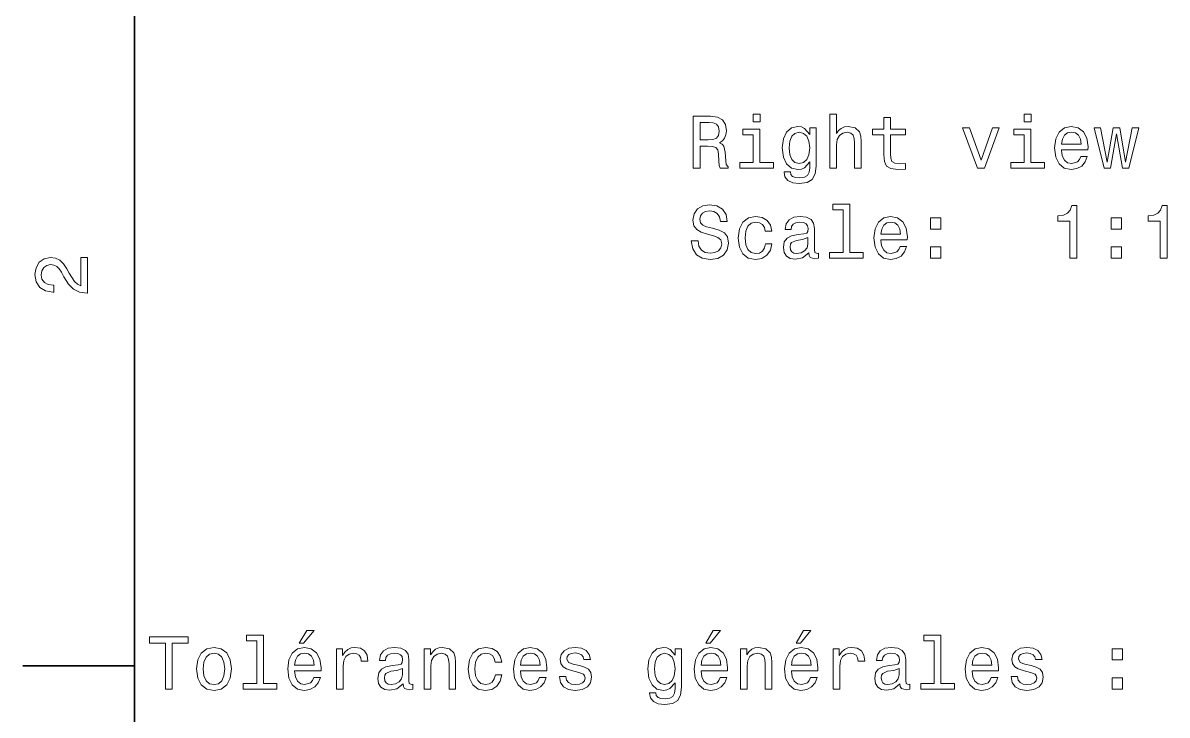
# Model space of a CAD drawing. Extents: x 0 to 297, y 0 to 210.
# Drawn here: x 2.5 to 79.4, y 49.2 to 95.7 of the extents above; entities that cross this region are included whole.
import ezdxf

# ---------------------------------------------------------------- set-up
doc = ezdxf.new("R2010")
doc.units = 0

msp = doc.modelspace()

# ---------------------------------------------------------------- linework, layer by layer
at = {"color": 7, "lineweight": 35}
msp.add_line((10, 200), (10, 10), dxfattribs=at)
at = {"color": 7, "lineweight": 35, "ltscale": 0.1875}
msp.add_line((10, 52.5), (2.5, 52.5), dxfattribs=at)
at = {"color": 7, "lineweight": 13}
for points in [[(47.559914, 85.927078), (48.028934, 85.927078), (48.028934, 87.404747), (48.508041, 87.404747), (48.861065, 87.389618), (49.08297, 87.319008), (49.204006, 87.15258), (49.25444, 86.855034), (49.279655, 86.401138), (49.309914, 86.103592), (49.370434, 85.927078), (49.899971, 85.927078), (49.899971, 86.022896), (49.783978, 86.164108), (49.743629, 86.426361), (49.708328, 86.991196), (49.622593, 87.40979), (49.506599, 87.540909), (49.325043, 87.636734), (49.526772, 87.76281), (49.667984, 87.939323), (49.758762, 88.161224), (49.789021, 88.42852), (49.718414, 88.85215), (49.516685, 89.169876), (49.183834, 89.361519), (48.729942, 89.427078), (47.559914, 89.427078)], [(52.048386, 89.548119), (51.579365, 89.548119), (51.579365, 89.043793), (52.048386, 89.043793)], [(56.748676, 85.927078), (57.192478, 85.927078), (57.192478, 87.490479), (57.237869, 87.848549), (57.384121, 88.110794), (57.611069, 88.272179), (57.913658, 88.332695), (58.155735, 88.282265), (58.307034, 88.146095), (58.382683, 87.919151), (58.407898, 87.616562), (58.407898, 85.927078), (58.8517, 85.927078), (58.8517, 87.707336), (58.831528, 88.065407), (58.740749, 88.362961), (58.443199, 88.635292), (57.979221, 88.73111), (57.727062, 88.695808), (57.510201, 88.599991), (57.328644, 88.448692), (57.192478, 88.24192), (57.192478, 89.548119), (56.748676, 89.548119)], [(60.379799, 88.166275), (60.379799, 86.809647), (60.410057, 86.37088), (60.55127, 86.068291), (60.833691, 85.891777), (61.312798, 85.831261), (61.837292, 85.856476), (61.837292, 86.239761), (61.454006, 86.209496), (61.106026, 86.249847), (60.919426, 86.375923), (60.838734, 86.587738), (60.823601, 86.885292), (60.823601, 88.166275), (61.837292, 88.166275), (61.837292, 88.54451), (60.823601, 88.54451), (60.823601, 89.336304), (60.379799, 89.336304), (60.379799, 88.54451), (59.613228, 88.54451), (59.613228, 88.166275)], [(70.264526, 89.548119), (69.795502, 89.548119), (69.795502, 89.043793), (70.264526, 89.043793)], [(48.59882, 88.998405), (48.906456, 88.968147), (49.123314, 88.872322), (49.259483, 88.695808), (49.304871, 88.418434), (49.25444, 88.125923), (49.118271, 87.949409), (48.886284, 87.858635), (48.568558, 87.83342), (48.028934, 87.83342), (48.028934, 88.998405)], [(52.033257, 86.300278), (52.033257, 88.54451), (50.893486, 88.54451), (50.893486, 88.166275), (51.589455, 88.166275), (51.589455, 86.300278), (50.681671, 86.300278), (50.681671, 85.927078), (52.951126, 85.927078), (52.951126, 86.300278)], [(55.820721, 86.048119), (55.820721, 88.635292), (55.397091, 88.635292), (55.397091, 88.196533), (55.049107, 88.594948), (54.837292, 88.695808), (54.600258, 88.73111), (54.171585, 88.630249), (53.838734, 88.347824), (53.621872, 87.893936), (53.546227, 87.283707), (53.621872, 86.668434), (53.838734, 86.214539), (54.171585, 85.927078), (54.600258, 85.831261), (54.842335, 85.866562), (55.044064, 85.957336), (55.397091, 86.340622), (55.397091, 85.957336), (55.356743, 85.654747), (55.245792, 85.437881), (55.033978, 85.311806), (54.716255, 85.266418), (54.438877, 85.296677), (54.242191, 85.372322), (54.126198, 85.503448), (54.090893, 85.679962), (53.66222, 85.679962), (53.66222, 85.65979), (53.727783, 85.337021), (53.929512, 85.094948), (54.252277, 84.938606), (54.69104, 84.883133), (55.215534, 84.958778), (55.563515, 85.170593), (55.760201, 85.53875)], [(66.668701, 85.927078), (67.137726, 85.927078), (68.126198, 88.635292), (67.667267, 88.635292), (66.905731, 86.451576), (66.129074, 88.635292), (65.6651, 88.635292)], [(70.249397, 86.300278), (70.249397, 88.54451), (69.109627, 88.54451), (69.109627, 88.166275), (69.805595, 88.166275), (69.805595, 86.300278), (68.897812, 86.300278), (68.897812, 85.927078), (71.167267, 85.927078), (71.167267, 86.300278)], [(72.317123, 87.15258), (74.092331, 87.15258), (74.097382, 87.359352), (74.016685, 87.939323), (73.794785, 88.373047), (73.441757, 88.635292), (72.97274, 88.73111), (72.513809, 88.630249), (72.160782, 88.347824), (71.933838, 87.888893), (71.853142, 87.283707), (71.928787, 86.663391), (72.155731, 86.209496), (72.503723, 85.927078), (72.957611, 85.831261), (73.350983, 85.89682), (73.673752, 86.068291), (73.910782, 86.340622), (74.046944, 86.703735), (73.608185, 86.703735), (73.51741, 86.502007), (73.386284, 86.350708), (73.013084, 86.229675), (72.725616, 86.285149), (72.508759, 86.461662), (72.367554, 86.749123), (72.317123, 87.137451)], [(75.605301, 85.927078), (76.008759, 88.226791), (76.412216, 85.927078), (76.835846, 85.927078), (77.501556, 88.635292), (77.072884, 88.635292), (76.624039, 86.335579), (76.225616, 88.635292), (75.786858, 88.635292), (75.388443, 86.335579), (74.939598, 88.635292), (74.515968, 88.635292), (75.181671, 85.927078)], [(54.005157, 87.283707), (54.050549, 87.732552), (54.186714, 88.065407), (54.398529, 88.262093), (54.68095, 88.332695), (54.9785, 88.262093), (55.200405, 88.065407), (55.336571, 87.732552), (55.387001, 87.283707), (55.336571, 86.824776), (55.200405, 86.496964), (54.9785, 86.295235), (54.68095, 86.229675), (54.398529, 86.295235), (54.186714, 86.496964), (54.050549, 86.829819)], [(72.317123, 87.52578), (72.372597, 87.873764), (72.508759, 88.130966), (72.71553, 88.287308), (72.987869, 88.342781), (73.255157, 88.287308), (73.461929, 88.130966), (73.588013, 87.873764), (73.6334, 87.52578)], [(47.887722, 81.035149), (47.428791, 81.035149), (47.529655, 80.500565), (47.781815, 80.107193), (48.170143, 79.870163), (48.694641, 79.784431), (49.214092, 79.86512), (49.602421, 80.087021), (49.849541, 80.435005), (49.940319, 80.893936), (49.86467, 81.30748), (49.652855, 81.574776), (49.309914, 81.751289), (48.850979, 81.882408), (48.457607, 81.978233), (48.200405, 82.08918), (48.05415, 82.250565), (48.008762, 82.502731), (48.05415, 82.729675), (48.185272, 82.901146), (48.387005, 83.017136), (48.664379, 83.05748), (48.9468, 83.00705), (49.168705, 82.87088), (49.314957, 82.643936), (49.385563, 82.336304), (49.844498, 82.336304), (49.844498, 82.34639), (49.763805, 82.82045), (49.526772, 83.173477), (49.153572, 83.395378), (48.64925, 83.471024), (48.195362, 83.395378), (47.842335, 83.183563), (47.615391, 82.855751), (47.534698, 82.432121), (47.600258, 82.053879), (47.791901, 81.796677), (48.094498, 81.625206), (48.508041, 81.49408), (48.916542, 81.37809), (49.224178, 81.267136), (49.410778, 81.105751), (49.476341, 80.843506), (49.415821, 80.576218), (49.259483, 80.374489), (49.022449, 80.248405), (48.714813, 80.208061), (48.371872, 80.263535), (48.109627, 80.424919), (47.943199, 80.687164)], [(57.631241, 83.12809), (57.631241, 80.253448), (56.718414, 80.253448), (56.718414, 79.880249), (58.982826, 79.880249), (58.982826, 80.253448), (58.075043, 80.253448), (58.075043, 83.501289), (56.935272, 83.501289), (56.935272, 83.12809)], [(72.881958, 79.880249), (73.340897, 79.880249), (73.340897, 83.405464), (72.997955, 83.405464), (72.907181, 83.097832), (72.725616, 82.891052), (72.448242, 82.77002), (72.064957, 82.729675), (72.064957, 82.371605), (72.881958, 82.371605)], [(78.954002, 79.880249), (79.412933, 79.880249), (79.412933, 83.405464), (79.07, 83.405464), (78.979218, 83.097832), (78.797668, 82.891052), (78.520287, 82.77002), (78.137001, 82.729675), (78.137001, 82.371605), (78.954002, 82.371605)], [(52.401413, 81.690765), (52.840172, 81.690765), (52.749397, 82.094223), (52.532536, 82.411949), (52.194641, 82.608635), (51.755878, 82.68428), (51.271729, 82.58342), (50.903572, 82.300995), (50.671585, 81.842064), (50.590893, 81.226791), (50.666542, 80.616562), (50.893486, 80.162666), (51.251556, 79.880249), (51.740749, 79.784431), (52.174469, 79.860077), (52.512363, 80.071892), (52.74435, 80.404747), (52.845215, 80.848549), (52.421585, 80.848549), (52.345936, 80.566132), (52.204727, 80.354309), (52.002998, 80.22319), (51.755878, 80.182846), (51.448242, 80.248405), (51.226341, 80.450134), (51.090172, 80.777946), (51.044785, 81.24192), (51.090172, 81.695808), (51.231384, 82.023621), (51.458328, 82.225349), (51.755878, 82.295952), (52.018127, 82.250565), (52.214813, 82.134575), (52.345936, 81.942932)], [(55.321442, 80.233276), (55.321442, 80.218147), (55.346657, 80.046677), (55.422306, 79.925636), (55.740028, 79.829819), (55.987148, 79.870163), (55.987148, 80.213104), (55.881241, 80.197975), (55.740028, 80.263535), (55.714813, 80.465263), (55.714813, 81.867279), (55.654293, 82.225349), (55.477783, 82.477509), (55.170143, 82.628807), (54.736427, 82.68428), (54.312798, 82.623764), (54.000114, 82.452293), (53.803429, 82.185005), (53.737869, 81.831978), (53.737869, 81.80172), (54.136284, 81.80172), (54.171585, 82.013535), (54.282536, 82.164833), (54.464092, 82.255608), (54.721298, 82.290909), (54.968414, 82.265694), (55.144928, 82.190048), (55.250835, 82.058922), (55.28614, 81.877365), (55.265965, 81.66555), (55.185272, 81.559647), (54.983543, 81.509209), (54.605301, 81.468864), (54.171585, 81.37809), (53.863949, 81.216705), (53.682392, 80.964546), (53.626915, 80.591347), (53.677349, 80.258492), (53.833691, 80.011375), (54.08585, 79.855034), (54.433834, 79.799561), (54.902855, 79.905464)], [(60.173027, 81.105751), (61.948242, 81.105751), (61.953285, 81.312523), (61.872593, 81.892494), (61.650692, 82.326218), (61.297668, 82.588463), (60.828644, 82.68428), (60.369713, 82.58342), (60.016685, 82.300995), (59.789742, 81.842064), (59.709049, 81.236877), (59.784698, 80.616562), (60.011642, 80.162666), (60.359627, 79.880249), (60.813515, 79.784431), (61.206886, 79.849991), (61.529655, 80.021461), (61.766685, 80.293793), (61.902855, 80.656906), (61.464092, 80.656906), (61.373314, 80.455177), (61.242191, 80.303879), (60.868992, 80.182846), (60.581528, 80.238319), (60.36467, 80.414833), (60.223457, 80.702293), (60.173027, 81.090622)], [(63.516685, 81.837021), (64.212654, 81.837021), (64.212654, 82.588463), (63.516685, 82.588463)], [(75.660782, 81.837021), (76.356743, 81.837021), (76.356743, 82.588463), (75.660782, 82.588463)], [(60.173027, 81.478951), (60.2285, 81.826935), (60.36467, 82.084137), (60.571442, 82.240479), (60.843777, 82.295952), (61.111069, 82.240479), (61.317841, 82.084137), (61.44392, 81.826935), (61.489311, 81.478951)], [(55.271011, 80.828377), (55.210491, 80.566132), (55.049107, 80.364395), (54.807034, 80.233276), (54.509483, 80.187889), (54.317841, 80.213104), (54.181671, 80.293793), (54.095936, 80.435005), (54.070721, 80.631691), (54.090893, 80.808205), (54.171585, 80.93428), (54.49435, 81.075493), (54.902855, 81.136009), (55.271011, 81.25705)], [(63.516685, 79.880249), (64.212654, 79.880249), (64.212654, 80.631691), (63.516685, 80.631691)], [(75.660782, 79.880249), (76.356743, 79.880249), (76.356743, 80.631691), (75.660782, 80.631691)], [(6.833213, 77.519447), (6.833213, 79.925072), (6.399496, 79.925072), (6.399496, 78.023773), (6.162464, 78.129684), (5.965778, 78.311241), (5.607709, 78.871033), (5.456412, 79.168587), (5.239553, 79.501442), (4.987392, 79.738472), (4.689842, 79.874641), (4.351945, 79.925072), (3.928314, 79.839333), (3.595461, 79.602303), (3.383646, 79.239189), (3.307997, 78.770172), (3.393732, 78.286018), (3.630764, 77.91787), (4.009006, 77.680832), (4.508286, 77.600143), (4.578891, 77.600143), (4.578891, 78.059074), (4.538545, 78.059074), (4.195605, 78.104462), (3.943444, 78.240631), (3.782061, 78.457489), (3.726585, 78.744957), (3.777017, 79.03746), (3.903098, 79.254318), (4.099784, 79.395531), (4.346902, 79.445961), (4.578891, 79.41066), (4.775577, 79.314842), (4.947046, 79.153458), (5.098343, 78.931557), (5.259727, 78.634003), (5.572406, 78.139771), (5.90526, 77.791786), (6.308718, 77.585014), (6.818084, 77.519447)], [(21.071877, 54.003448), (21.369427, 54.003448), (22.070435, 54.860794), (21.576199, 54.860794)], [(48.39608, 54.003448), (48.69363, 54.003448), (49.394638, 54.860794), (48.900402, 54.860794)], [(54.468124, 54.003448), (54.765675, 54.003448), (55.466682, 54.860794), (54.972446, 54.860794)], [(12.079801, 50.927078), (12.543777, 50.927078), (12.543777, 54.003448), (13.602856, 54.003448), (13.602856, 54.427078), (11.015679, 54.427078), (11.015679, 54.003448), (12.079801, 54.003448)], [(18.222452, 54.174915), (18.222452, 51.300278), (17.309628, 51.300278), (17.309628, 50.927078), (19.574036, 50.927078), (19.574036, 51.300278), (18.666256, 51.300278), (18.666256, 54.548115), (17.526485, 54.548115), (17.526485, 54.174915)], [(63.762791, 54.174915), (63.762791, 51.300278), (62.849968, 51.300278), (62.849968, 50.927078), (65.11438, 50.927078), (65.11438, 51.300278), (64.206596, 51.300278), (64.206596, 54.548115), (63.066826, 54.548115), (63.066826, 54.174915)], [(14.17274, 52.278664), (14.253431, 51.663391), (14.48542, 51.209499), (14.853576, 50.927078), (15.347813, 50.831257), (15.837006, 50.927078), (16.20516, 51.204456), (16.437149, 51.658348), (16.522884, 52.278664), (16.437149, 52.893936), (16.20516, 53.352871), (15.837006, 53.630249), (15.347813, 53.731113), (14.853576, 53.630249), (14.48542, 53.347828), (14.253431, 52.893936)], [(14.626631, 52.283707), (14.67202, 52.737598), (14.813231, 53.065407), (15.040175, 53.267136), (15.347813, 53.337742), (15.650406, 53.267136), (15.877352, 53.07045), (16.018562, 52.737598), (16.068993, 52.283707), (16.018562, 51.824772), (15.877352, 51.49192), (15.650406, 51.290192), (15.347813, 51.224628), (15.040175, 51.290192), (14.813231, 51.49192), (14.67202, 51.824772)], [(20.764238, 52.152584), (22.539455, 52.152584), (22.544498, 52.359356), (22.463806, 52.939327), (22.241905, 53.373043), (21.888878, 53.635292), (21.419857, 53.731113), (20.960926, 53.630249), (20.607899, 53.347828), (20.380955, 52.888893), (20.300262, 52.283707), (20.375912, 51.663391), (20.602856, 51.209499), (20.950838, 50.927078), (21.404728, 50.831257), (21.7981, 50.89682), (22.120867, 51.068287), (22.357899, 51.340622), (22.494066, 51.703735), (22.055305, 51.703735), (21.964527, 51.502007), (21.833403, 51.350708), (21.460205, 51.229671), (21.172741, 51.285149), (20.955881, 51.461662), (20.814671, 51.749123), (20.764238, 52.137451)], [(20.764238, 52.52578), (20.819714, 52.873764), (20.955881, 53.13097), (21.162655, 53.287308), (21.434988, 53.342785), (21.702278, 53.287308), (21.909052, 53.13097), (22.035133, 52.873764), (22.080521, 52.52578)], [(23.57836, 50.927078), (24.022163, 50.927078), (24.022163, 52.475349), (24.067553, 52.848549), (24.20372, 53.115837), (24.425621, 53.277222), (24.723171, 53.332699), (24.945076, 53.297394), (25.1115, 53.196529), (25.212366, 53.025063), (25.247669, 52.793072), (25.696516, 52.793072), (25.635998, 53.201572), (25.46957, 53.49408), (25.192192, 53.670593), (24.81395, 53.731113), (24.556747, 53.690765), (24.334843, 53.589901), (24.138157, 53.418434), (23.981819, 53.186443), (23.981819, 53.635292), (23.57836, 53.635292)], [(28.056746, 51.280106), (28.056746, 51.264973), (28.081963, 51.093506), (28.15761, 50.972466), (28.475334, 50.876644), (28.722452, 50.916992), (28.722452, 51.25993), (28.616545, 51.244801), (28.475334, 51.310364), (28.450117, 51.512093), (28.450117, 52.914108), (28.389599, 53.272179), (28.213087, 53.524342), (27.905449, 53.675636), (27.471731, 53.731113), (27.048101, 53.670593), (26.73542, 53.499123), (26.538734, 53.231834), (26.473173, 52.878807), (26.473173, 52.848549), (26.871588, 52.848549), (26.906891, 53.060364), (27.017841, 53.211662), (27.199398, 53.302437), (27.456602, 53.337742), (27.70372, 53.312527), (27.880234, 53.236877), (27.986141, 53.105751), (28.021444, 52.924198), (28.00127, 52.712379), (27.92058, 52.606472), (27.718849, 52.556042), (27.340609, 52.515694), (26.906891, 52.424915), (26.599255, 52.263535), (26.417698, 52.011372), (26.362221, 51.638172), (26.412655, 51.305321), (26.568993, 51.058201), (26.821156, 50.901863), (27.169138, 50.846386), (27.638159, 50.952293)], [(29.48398, 50.927078), (29.927784, 50.927078), (29.927784, 52.490479), (29.973173, 52.848549), (30.119427, 53.110794), (30.346371, 53.272179), (30.648966, 53.332699), (30.891041, 53.282265), (31.042337, 53.146099), (31.117985, 52.919151), (31.143202, 52.616558), (31.143202, 50.927078), (31.587006, 50.927078), (31.587006, 52.707336), (31.566833, 53.065407), (31.476055, 53.362957), (31.178505, 53.635292), (30.714527, 53.731113), (30.457323, 53.695808), (30.240463, 53.599991), (30.053864, 53.438606), (29.90761, 53.221748), (29.90761, 53.635292), (29.48398, 53.635292)], [(34.244789, 52.737598), (34.683548, 52.737598), (34.59277, 53.141056), (34.375912, 53.458778), (34.038017, 53.655464), (33.599255, 53.731113), (33.115105, 53.630249), (32.746948, 53.347828), (32.514961, 52.888893), (32.434269, 52.273621), (32.509918, 51.663391), (32.736862, 51.209499), (33.094933, 50.927078), (33.584126, 50.831257), (34.017845, 50.906906), (34.35574, 51.118721), (34.587727, 51.451572), (34.688591, 51.895378), (34.264961, 51.895378), (34.189312, 51.612957), (34.048103, 51.401142), (33.846375, 51.27002), (33.599255, 51.229671), (33.291618, 51.295235), (33.069717, 51.496964), (32.933548, 51.824772), (32.888161, 52.28875), (32.933548, 52.742641), (33.07476, 53.07045), (33.301704, 53.272179), (33.599255, 53.342785), (33.861504, 53.297394), (34.058189, 53.1814), (34.189312, 52.989758)], [(35.944355, 52.152584), (37.71957, 52.152584), (37.724613, 52.359356), (37.643921, 52.939327), (37.42202, 53.373043), (37.068993, 53.635292), (36.599976, 53.731113), (36.141041, 53.630249), (35.788017, 53.347828), (35.561069, 52.888893), (35.480377, 52.283707), (35.556026, 51.663391), (35.78297, 51.209499), (36.130955, 50.927078), (36.584846, 50.831257), (36.978218, 50.89682), (37.300983, 51.068287), (37.538017, 51.340622), (37.674179, 51.703735), (37.23542, 51.703735), (37.144642, 51.502007), (37.013519, 51.350708), (36.64032, 51.229671), (36.352856, 51.285149), (36.135998, 51.461662), (35.994789, 51.749123), (35.944355, 52.137451)], [(35.944355, 52.52578), (35.999832, 52.873764), (36.135998, 53.13097), (36.34277, 53.287308), (36.615105, 53.342785), (36.882393, 53.287308), (37.089165, 53.13097), (37.215248, 52.873764), (37.260635, 52.52578)], [(39.918419, 52.505608), (39.489742, 52.606472), (39.17202, 52.722466), (39.066113, 52.959499), (39.096371, 53.125927), (39.202278, 53.246964), (39.373749, 53.322613), (39.620865, 53.352871), (39.857899, 53.322613), (40.044498, 53.231834), (40.165535, 53.095665), (40.215965, 52.914108), (40.649685, 52.914108), (40.649685, 52.924198), (40.574036, 53.252007), (40.367264, 53.509212), (40.044498, 53.670593), (39.620865, 53.731113), (39.192192, 53.670593), (38.879513, 53.504166), (38.682827, 53.25705), (38.622307, 52.94437), (38.667694, 52.641777), (38.808907, 52.429958), (39.040894, 52.278664), (39.378792, 52.172756), (39.873028, 52.05172), (40.175621, 51.925636), (40.256313, 51.824772), (40.286575, 51.673477), (40.241184, 51.486877), (40.120148, 51.345665), (39.923462, 51.254887), (39.661213, 51.224628), (39.383835, 51.254887), (39.182106, 51.360794), (39.045937, 51.532265), (38.990463, 51.769299), (38.56179, 51.769299), (38.632393, 51.365841), (38.839165, 51.073334), (39.166977, 50.89682), (39.620865, 50.831257), (40.094933, 50.89682), (40.442913, 51.073334), (40.654728, 51.355751), (40.730377, 51.723907), (40.674904, 52.04163), (40.518562, 52.258492), (40.261356, 52.3997)], [(46.772163, 51.048115), (46.772163, 53.635292), (46.34853, 53.635292), (46.34853, 53.196529), (46.000549, 53.594944), (45.788731, 53.695808), (45.551701, 53.731113), (45.123028, 53.630249), (44.790173, 53.347828), (44.573315, 52.893936), (44.497665, 52.283707), (44.573315, 51.668434), (44.790173, 51.214542), (45.123028, 50.927078), (45.551701, 50.831257), (45.793774, 50.866558), (45.995506, 50.957336), (46.34853, 51.340622), (46.34853, 50.957336), (46.308186, 50.654743), (46.197235, 50.437885), (45.985416, 50.311806), (45.667694, 50.266415), (45.390316, 50.296677), (45.19363, 50.372322), (45.077637, 50.503448), (45.042336, 50.679958), (44.613659, 50.679958), (44.613659, 50.659786), (44.679222, 50.337021), (44.880951, 50.094944), (45.203716, 49.938606), (45.642479, 49.883129), (46.166973, 49.958778), (46.514957, 50.170593), (46.711643, 50.53875)], [(44.9566, 52.283707), (45.001987, 52.732555), (45.138157, 53.065407), (45.349972, 53.262093), (45.632393, 53.332699), (45.929943, 53.262093), (46.151844, 53.065407), (46.288013, 52.732555), (46.338444, 52.283707), (46.288013, 51.824772), (46.151844, 51.496964), (45.929943, 51.295235), (45.632393, 51.229671), (45.349972, 51.295235), (45.138157, 51.496964), (45.001987, 51.829815)], [(48.088444, 52.152584), (49.863659, 52.152584), (49.868702, 52.359356), (49.78801, 52.939327), (49.566109, 53.373043), (49.213081, 53.635292), (48.744064, 53.731113), (48.28513, 53.630249), (47.932102, 53.347828), (47.705158, 52.888893), (47.624466, 52.283707), (47.700115, 51.663391), (47.927059, 51.209499), (48.275043, 50.927078), (48.728931, 50.831257), (49.122307, 50.89682), (49.445072, 51.068287), (49.682102, 51.340622), (49.818272, 51.703735), (49.379509, 51.703735), (49.288731, 51.502007), (49.157608, 51.350708), (48.784409, 51.229671), (48.496944, 51.285149), (48.280087, 51.461662), (48.138874, 51.749123), (48.088444, 52.137451)], [(48.088444, 52.52578), (48.143917, 52.873764), (48.280087, 53.13097), (48.486858, 53.287308), (48.759193, 53.342785), (49.026485, 53.287308), (49.233257, 53.13097), (49.359337, 52.873764), (49.404724, 52.52578)], [(50.736137, 50.927078), (51.179939, 50.927078), (51.179939, 52.490479), (51.22533, 52.848549), (51.371582, 53.110794), (51.59853, 53.272179), (51.901123, 53.332699), (52.143196, 53.282265), (52.294495, 53.146099), (52.370144, 52.919151), (52.395359, 52.616558), (52.395359, 50.927078), (52.839165, 50.927078), (52.839165, 52.707336), (52.818989, 53.065407), (52.72821, 53.362957), (52.43066, 53.635292), (51.966686, 53.731113), (51.70948, 53.695808), (51.492622, 53.599991), (51.306023, 53.438606), (51.159767, 53.221748), (51.159767, 53.635292), (50.736137, 53.635292)], [(54.160488, 52.152584), (55.935703, 52.152584), (55.940746, 52.359356), (55.860054, 52.939327), (55.638153, 53.373043), (55.285126, 53.635292), (54.816109, 53.731113), (54.357174, 53.630249), (54.004147, 53.347828), (53.777203, 52.888893), (53.69651, 52.283707), (53.77216, 51.663391), (53.999104, 51.209499), (54.347088, 50.927078), (54.800976, 50.831257), (55.194351, 50.89682), (55.517117, 51.068287), (55.754147, 51.340622), (55.890316, 51.703735), (55.451553, 51.703735), (55.360775, 51.502007), (55.229652, 51.350708), (54.856453, 51.229671), (54.568989, 51.285149), (54.352131, 51.461662), (54.210918, 51.749123), (54.160488, 52.137451)], [(54.160488, 52.52578), (54.215961, 52.873764), (54.352131, 53.13097), (54.558903, 53.287308), (54.831238, 53.342785), (55.09853, 53.287308), (55.305302, 53.13097), (55.431381, 52.873764), (55.476768, 52.52578)], [(56.974609, 50.927078), (57.418411, 50.927078), (57.418411, 52.475349), (57.463802, 52.848549), (57.599968, 53.115837), (57.821869, 53.277222), (58.119419, 53.332699), (58.341324, 53.297394), (58.507748, 53.196529), (58.608612, 53.025063), (58.643917, 52.793072), (59.092762, 52.793072), (59.032246, 53.201572), (58.865818, 53.49408), (58.58844, 53.670593), (58.210197, 53.731113), (57.952995, 53.690765), (57.731091, 53.589901), (57.534405, 53.418434), (57.378067, 53.186443), (57.378067, 53.635292), (56.974609, 53.635292)], [(61.452991, 51.280106), (61.452991, 51.264973), (61.47821, 51.093506), (61.553856, 50.972466), (61.871582, 50.876644), (62.118698, 50.916992), (62.118698, 51.25993), (62.012791, 51.244801), (61.871582, 51.310364), (61.846363, 51.512093), (61.846363, 52.914108), (61.785847, 53.272179), (61.609333, 53.524342), (61.301697, 53.675636), (60.867977, 53.731113), (60.444347, 53.670593), (60.131668, 53.499123), (59.934982, 53.231834), (59.869419, 52.878807), (59.869419, 52.848549), (60.267834, 52.848549), (60.303139, 53.060364), (60.414089, 53.211662), (60.595646, 53.302437), (60.852848, 53.337742), (61.099968, 53.312527), (61.276482, 53.236877), (61.382389, 53.105751), (61.41769, 52.924198), (61.397518, 52.712379), (61.316826, 52.606472), (61.115097, 52.556042), (60.736855, 52.515694), (60.303139, 52.424915), (59.995499, 52.263535), (59.813946, 52.011372), (59.758469, 51.638172), (59.808903, 51.305321), (59.96524, 51.058201), (60.217403, 50.901863), (60.565384, 50.846386), (61.034405, 50.952293)], [(66.304581, 52.152584), (68.079788, 52.152584), (68.084839, 52.359356), (68.004143, 52.939327), (67.782242, 53.373043), (67.429214, 53.635292), (66.960197, 53.731113), (66.501266, 53.630249), (66.148239, 53.347828), (65.921295, 52.888893), (65.840599, 52.283707), (65.916245, 51.663391), (66.143188, 51.209499), (66.49118, 50.927078), (66.945068, 50.831257), (67.33844, 50.89682), (67.661209, 51.068287), (67.898239, 51.340622), (68.034409, 51.703735), (67.595642, 51.703735), (67.504868, 51.502007), (67.373741, 51.350708), (67.000542, 51.229671), (66.713074, 51.285149), (66.496216, 51.461662), (66.355011, 51.749123), (66.304581, 52.137451)], [(66.304581, 52.52578), (66.360046, 52.873764), (66.496216, 53.13097), (66.702988, 53.287308), (66.975327, 53.342785), (67.242615, 53.287308), (67.449387, 53.13097), (67.57547, 52.873764), (67.620857, 52.52578)], [(70.278641, 52.505608), (69.84996, 52.606472), (69.532242, 52.722466), (69.426331, 52.959499), (69.456589, 53.125927), (69.5625, 53.246964), (69.733971, 53.322613), (69.981087, 53.352871), (70.218124, 53.322613), (70.404724, 53.231834), (70.525757, 53.095665), (70.576187, 52.914108), (71.009903, 52.914108), (71.009903, 52.924198), (70.934258, 53.252007), (70.727486, 53.509212), (70.404724, 53.670593), (69.981087, 53.731113), (69.552414, 53.670593), (69.239731, 53.504166), (69.043045, 53.25705), (68.982529, 52.94437), (69.027924, 52.641777), (69.169128, 52.429958), (69.401115, 52.278664), (69.739014, 52.172756), (70.233246, 52.05172), (70.535843, 51.925636), (70.616531, 51.824772), (70.64679, 51.673477), (70.60141, 51.486877), (70.48037, 51.345665), (70.283684, 51.254887), (70.021439, 51.224628), (69.744057, 51.254887), (69.542328, 51.360794), (69.406158, 51.532265), (69.350685, 51.769299), (68.922012, 51.769299), (68.992615, 51.365841), (69.199387, 51.073334), (69.527199, 50.89682), (69.981087, 50.831257), (70.455154, 50.89682), (70.803131, 51.073334), (71.014954, 51.355751), (71.090599, 51.723907), (71.035126, 52.04163), (70.878784, 52.258492), (70.621582, 52.3997)], [(75.720284, 52.88385), (76.416245, 52.88385), (76.416245, 53.635292), (75.720284, 53.635292)], [(28.006313, 51.875206), (27.945795, 51.612957), (27.784412, 51.411228), (27.542337, 51.280106), (27.244787, 51.234715), (27.053144, 51.25993), (26.916977, 51.340622), (26.831242, 51.481834), (26.806026, 51.67852), (26.826199, 51.855034), (26.906891, 51.981113), (27.229656, 52.122322), (27.638159, 52.182842), (28.006313, 52.303879)], [(61.402561, 51.875206), (61.342041, 51.612957), (61.18066, 51.411228), (60.938583, 51.280106), (60.641033, 51.234715), (60.44939, 51.25993), (60.313225, 51.340622), (60.227489, 51.481834), (60.202274, 51.67852), (60.222446, 51.855034), (60.303139, 51.981113), (60.625904, 52.122322), (61.034405, 52.182842), (61.402561, 52.303879)], [(75.720284, 50.927078), (76.416245, 50.927078), (76.416245, 51.67852), (75.720284, 51.67852)]]:
    msp.add_lwpolyline(points, close=True, dxfattribs=at)

doc.saveas('drawing.dxf')
